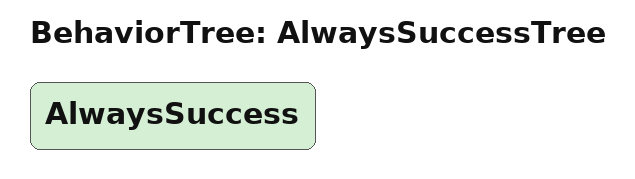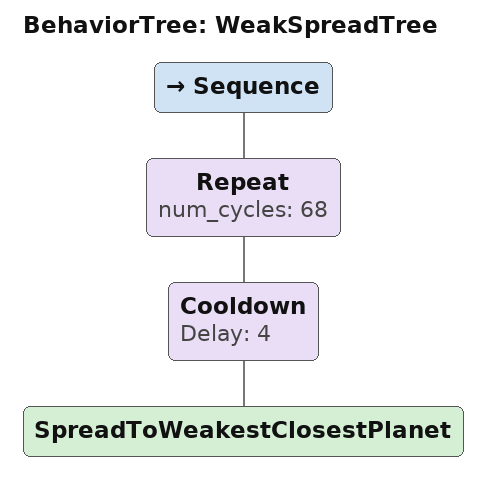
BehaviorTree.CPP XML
<?xml version="1.0" encoding="UTF-8"?>
<root BTCPP_format="4">
  <BehaviorTree ID="AlwaysSuccessTree">
    <AlwaysSuccess/>
  </BehaviorTree>

  <BehaviorTree ID="WeakSpreadTree">
    <Sequence>
      <Repeat num_cycles="68">
        <Cooldown Delay="4">
          <SpreadToWeakestClosestPlanet/>
        </Cooldown>
      </Repeat>
    </Sequence>
  </BehaviorTree>

</root>
